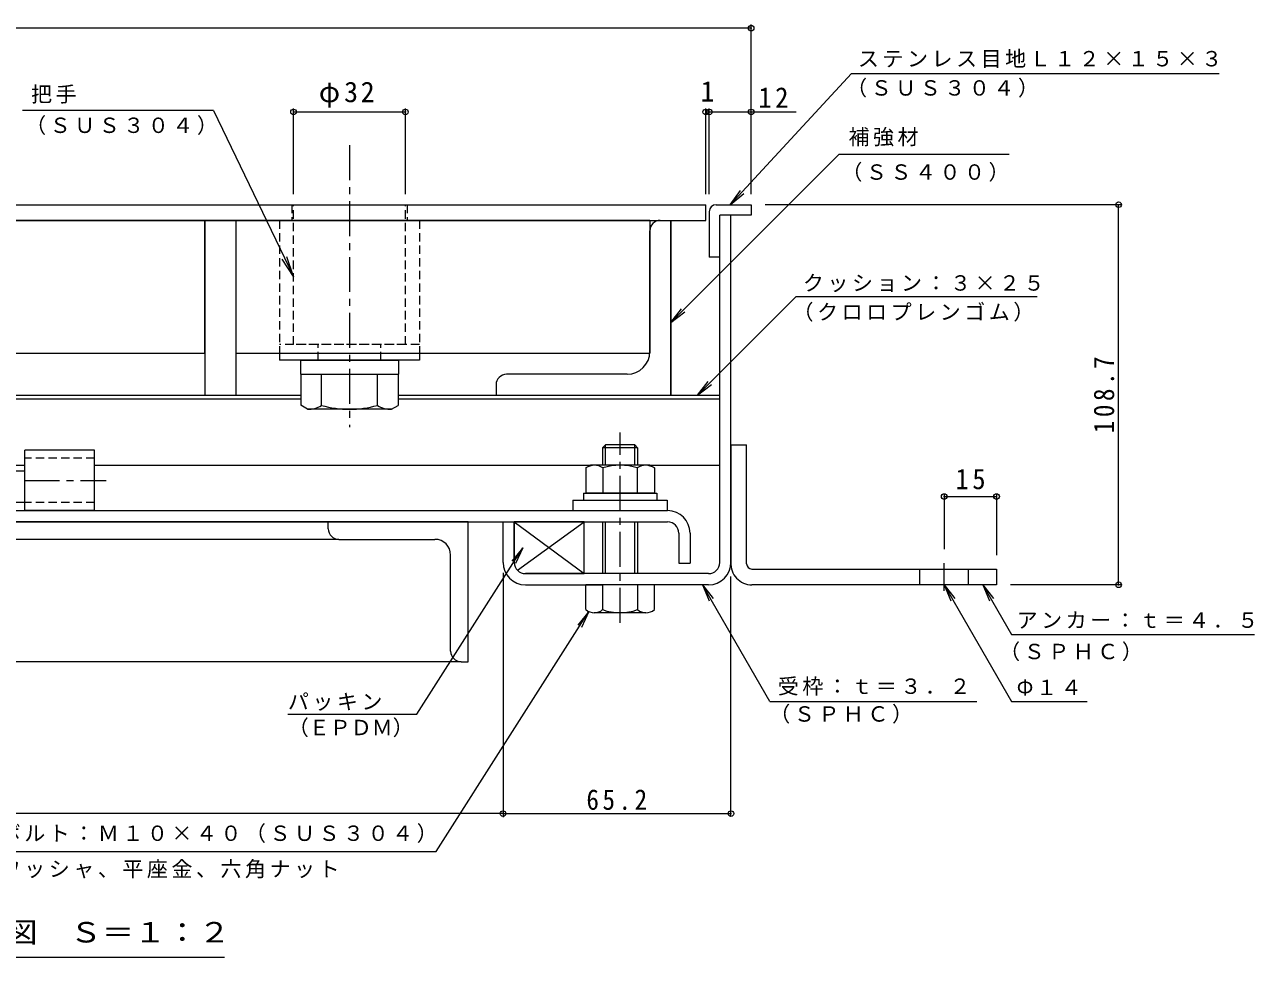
# Model space of a CAD drawing. Units: millimetres on the paper, enlarged 10 times, with parts at other scales. Extents: x -3845 to 3824, y -2750 to 2337.
# Drawn here: x 1697 to 3456, y 972 to 2306 of the extents above; entities that cross this region are included whole.
import ezdxf
from ezdxf.enums import TextEntityAlignment as Align

# ---------------------------------------------------------------- set-up
doc = ezdxf.new("R2010")
doc.units = ezdxf.units.MM
doc.header["$LTSCALE"] = 10
doc.header["$PDMODE"] = 32
doc.header["$PDSIZE"] = 8
doc.linetypes.add('CHAIN1', pattern=[8, 5, -1, 1, -1])
doc.linetypes.add('DASHED1', pattern=[1.8, 1.2, -0.6])
for name, color, linetype, lineweight in [('D-1', 2, 'Continuous', 9), ('D-2', 3, 'Continuous', 9), ('D-3', 4, 'Continuous', 9), ('D-5', 7, 'Continuous', 9), ('D-6', 6, 'Continuous', 9), ('D-7', 5, 'Continuous', 5), ('D-8', 5, 'Continuous', 5), ('D-9', 134, 'Continuous', 5), ('D-A', 3, 'Continuous', 9), ('D-B', 6, 'Continuous', 9), ('D-C', 2, 'Continuous', 9), ('D-D', 6, 'Continuous', 9), ('D-E', 2, 'Continuous', 9), ('D-F', 7, 'Continuous', 9)]:
    doc.layers.add(name, color=color, linetype=linetype, lineweight=lineweight)
doc.styles.add('ＭＳ ゴシック', font='')
doc.styles.get('ＭＳ ゴシック').set_extended_font_data('MS Gothic')

msp = doc.modelspace()

# ---------------------------------------------------------------- linework, layer by layer
at = {"layer": 'D-1'}
for p, q in [((2691.23, 1537.08), (2691.23, 2033.58)), ((2707.23, 2033.58), (2691.23, 2033.58)), ((2707.23, 1537.08), (2707.23, 2033.58)), ((2381.23, 1595.08), (2397.23, 1595.08)), ((2381.23, 1537.08), (2381.23, 1595.08)), ((2397.23, 1537.08), (2397.23, 1595.08)), ((2675.23, 1521.08), (2413.23, 1521.08)), ((2413.23, 1505.08), (2523.73, 1505.08)), ((2675.23, 1505.08), (2573.73, 1505.08))]:
    msp.add_line(p, q, dxfattribs=at)
for centre, radius, start, end in [((2413.23, 1537.08), 32, 180, 270), ((2413.23, 1537.08), 16, 180, 270), ((2675.23, 1537.08), 32, 270, 0), ((2675.23, 1537.08), 16, 270, 0)]:
    msp.add_arc(centre, radius, start, end, dxfattribs=at)
at = {"layer": 'D-2'}
for p, q in [((949.66, 2048.59), (2671.23, 2048.59)), ((2671.23, 2026.09), (2671.23, 2048.59)), ((949.66, 2026.09), (2671.23, 2026.09)), ((1696.91, 1611.08), (1696.91, 1697.58)), ((1796.91, 1697.58), (1696.91, 1697.58)), ((1796.91, 1611.08), (1796.91, 1697.58)), ((1796.91, 1611.08), (1696.91, 1611.08))]:
    msp.add_line(p, q, dxfattribs=at)
at = {"layer": 'D-2', "linetype": 'DASHED1'}
for p, q in [((2079.03, 2048.59), (2079.03, 2026.09)), ((2244.03, 2048.59), (2244.03, 2026.09)), ((1796.91, 1686.08), (1696.91, 1686.08)), ((1796.91, 1622.58), (1696.91, 1622.58))]:
    msp.add_line(p, q, dxfattribs=at)
at = {"layer": 'D-2', "linetype": 'CHAIN1'}
msp.add_line((1696.91, 1654.33), (1813.7, 1654.33), dxfattribs=at)
at = {"layer": 'D-3'}
for p, q in [((2686.23, 2048.58), (2736.23, 2048.58)), ((2736.23, 2048.58), (2736.23, 2033.58)), ((2676.23, 2038.58), (2676.23, 1973.58)), ((2736.23, 2033.58), (2691.23, 2033.58)), ((2691.23, 1973.58), (2691.23, 2033.58)), ((2691.23, 1973.58), (2676.23, 1973.58))]:
    msp.add_line(p, q, dxfattribs=at)
msp.add_arc((2686.23, 2038.58), 10, 90, 180, dxfattribs=at)
at = {"layer": 'D-5'}
for p, q in [((2879.78, 2235.98), (2706.26, 2048.58)), ((2879.78, 2235.98), (3405.62, 2235.98)), ((1967.2, 2183.34), (1693.94, 2183.34)), ((2861.66, 2120.44), (2621.23, 1880.01)), ((3105.21, 2120.44), (2861.66, 2120.44)), ((2706.26, 2048.58), (2720.71, 2068.99)), ((2706.26, 2048.58), (2725.5, 2064.55)), ((2081.53, 1945.77), (2065.1, 1970.87)), ((2800.64, 1917.09), (3145.18, 1917.09)), ((2621.23, 1880.01), (2636.45, 1899.85)), ((2621.23, 1880.01), (2641.06, 1895.23)), ((2659.63, 1776.09), (2674.85, 1795.92)), ((2257.99, 1319.96), (2409.72, 1558.07)), ((2409.72, 1558.07), (2393.64, 1538.92)), ((2409.72, 1558.07), (2399.15, 1535.41)), ((2666.4, 1505.08), (2675.97, 1481.99)), ((2666.4, 1505.08), (2681.62, 1485.25)), ((2762.81, 1338.09), (2666.4, 1505.08)), ((3012.23, 1505.08), (3108.64, 1338.09)), ((3012.23, 1505.08), (3027.45, 1485.25)), ((3012.23, 1505.08), (3021.8, 1481.99)), ((3067.53, 1505.08), (3082.75, 1485.25)), ((3067.53, 1505.08), (3077.1, 1481.99)), ((3067.53, 1505.08), (3108.64, 1433.87)), ((2285.77, 1123.95), (2504.18, 1466.71)), ((2504.18, 1466.71), (2488.11, 1447.56)), ((2504.18, 1466.71), (2493.61, 1444.05)), ((3108.64, 1433.87), (3456.08, 1433.87)), ((2762.81, 1338.09), (3059.15, 1338.09)), ((3108.64, 1338.09), (3216.69, 1338.09)), ((2073.42, 1319.96), (2257.99, 1319.96)), ((1580.9, 1123.95), (2285.77, 1123.95)), ((1982.74, 972.3), (1407.74, 972.3))]:
    msp.add_line(p, q, dxfattribs=at)
for points in [[(1967.2, 2183.34), (2081.53, 1945.77), (2072.16, 1974.26)], [(2800.64, 1917.09), (2659.63, 1776.09), (2679.47, 1791.31)]]:
    msp.add_lwpolyline(points, dxfattribs=at)
at = {"layer": 'D-6'}
for p, q in [((1131.03, 1776.09), (2092.03, 1776.09)), ((1131.03, 1771.09), (2092.03, 1771.09)), ((2231.03, 1776.09), (2691.23, 1776.09)), ((2231.03, 1771.09), (2691.23, 1771.09)), ((1121.91, 1676.09), (1696.91, 1676.09)), ((1796.91, 1676.09), (2506.23, 1676.09)), ((2591.23, 1676.09), (2691.23, 1676.09)), ((1696.91, 1667.58), (1661.59, 1667.58)), ((1696.91, 1622.58), (1681.54, 1622.58)), ((2397.23, 1595.08), (2397.23, 1537.08)), ((2397.23, 1595.08), (2497.23, 1521.08)), ((2497.23, 1595.08), (2397.23, 1595.08)), ((2401.75, 1525.94), (2497.23, 1595.08)), ((2497.23, 1521.08), (2497.23, 1595.08)), ((2413.23, 1521.08), (2497.23, 1521.08))]:
    msp.add_line(p, q, dxfattribs=at)
at = {"layer": 'D-7', "linetype": 'DASHED1'}
for p, q in [((2061.53, 2026.09), (2061.53, 1836.09)), ((2261.53, 2026.09), (2261.53, 1836.09)), ((2261.53, 1848.59), (2061.53, 1848.59)), ((2116.53, 1826.09), (2116.53, 1848.59)), ((2206.53, 1826.09), (2206.53, 1848.59))]:
    msp.add_line(p, q, dxfattribs=at)
at = {"layer": 'D-7'}
for p, q in [((2061.53, 1836.09), (2061.53, 1826.09)), ((2261.53, 1836.09), (2261.53, 1826.09)), ((2261.53, 1826.09), (2061.53, 1826.09)), ((2527.79, 1705.08), (2523.73, 1701.02)), ((2523.73, 1701.02), (2523.73, 1676.08)), ((2573.73, 1701.02), (2523.73, 1701.02)), ((2527.79, 1676.08), (2527.79, 1705.08)), ((2569.67, 1705.08), (2527.79, 1705.08)), ((2569.67, 1676.08), (2569.67, 1705.08)), ((2569.67, 1705.08), (2573.73, 1701.02)), ((2573.73, 1701.02), (2573.73, 1676.08)), ((2573.73, 1701.02), (2573.73, 1677.58)), ((2523.73, 1595.08), (2523.73, 1521.08)), ((2527.79, 1521.08), (2527.79, 1595.08)), ((2569.67, 1521.08), (2569.67, 1595.08)), ((2573.73, 1595.08), (2573.73, 1521.08)), ((2499.73, 1469.56), (2499.73, 1505.08)), ((2597.73, 1505.08), (2499.73, 1505.08)), ((2523.73, 1505.08), (2523.73, 1469.56)), ((2573.73, 1505.08), (2573.73, 1469.56)), ((2597.73, 1469.56), (2597.73, 1505.08)), ((2585.73, 1465.08), (2511.73, 1465.08))]:
    msp.add_line(p, q, dxfattribs=at)
at = {"layer": 'D-7', "linetype": 'CHAIN1'}
msp.add_line((2548.73, 1450.69), (2548.73, 1722.75), dxfattribs=at)
at = {"layer": 'D-7', "color": 2, "lineweight": 9}
for p, q in [((2499.65, 1672.29), (2506.23, 1676.08)), ((2499.65, 1672.29), (2499.65, 1636.08)), ((2591.23, 1676.08), (2506.23, 1676.08)), ((2524.19, 1672.29), (2524.19, 1636.08)), ((2573.27, 1672.29), (2573.27, 1636.08)), ((2591.23, 1676.08), (2597.8, 1672.29)), ((2597.8, 1672.29), (2597.8, 1636.08)), ((2597.8, 1636.08), (2499.65, 1636.08))]:
    msp.add_line(p, q, dxfattribs=at)
at = {"layer": 'D-7', "color": 134}
for p, q in [((2481.23, 1626.08), (2616.23, 1626.08)), ((2481.23, 1626.08), (2481.23, 1611.08)), ((2616.23, 1626.08), (2616.23, 1611.08)), ((2481.23, 1611.08), (2616.23, 1611.08))]:
    msp.add_line(p, q, dxfattribs=at)
at = {"layer": 'D-7', "color": 6, "lineweight": 9}
for p, q in [((2496.23, 1636.08), (2601.23, 1636.08)), ((2496.23, 1636.08), (2496.23, 1626.08)), ((2496.23, 1626.08), (2601.23, 1626.08)), ((2601.23, 1636.08), (2601.23, 1626.08))]:
    msp.add_line(p, q, dxfattribs=at)
at = {"layer": 'D-7', "color": 2, "lineweight": 9}
for centre, radius, start, end in [((2514.14, 1647.2), 28.97, 94.38438, 120), ((2511.16, 1651.88), 24.21, 57.42749, 88.18784), ((2548.73, 1594.88), 81.2, 72.41188, 107.5881), ((2586.3, 1651.88), 24.21, 91.81215, 122.57249), ((2583.32, 1647.2), 28.97, 59.99998, 85.6156)]:
    msp.add_arc(centre, radius, start, end, dxfattribs=at)
at = {"layer": 'D-7'}
for centre, radius, start, end in [((2511.73, 1483.41), 18.33, 229.1022, 310.89809), ((2548.73, 1537.16), 72.08, 249.70546, 290.29454), ((2585.73, 1483.41), 18.33, 229.10191, 310.8978)]:
    msp.add_arc(centre, radius, start, end, dxfattribs=at)
at = {"layer": 'D-8'}
for p, q in [((949.66, 2026.09), (2621.23, 2026.09)), ((2621.23, 2026.09), (2621.23, 1776.09))]:
    msp.add_line(p, q, dxfattribs=at)
at = {"layer": 'D-9'}
for p, q in [((2606.23, 2026.09), (2621.23, 2026.09)), ((2591.23, 1838.59), (2591.23, 2011.09)), ((2092.03, 1806.09), (2092.03, 1761.71)), ((2121.53, 1761.57), (2121.53, 1806.09)), ((2201.53, 1761.57), (2201.53, 1806.09)), ((2231.03, 1806.09), (2231.03, 1761.57)), ((2558.73, 1806.09), (2386.23, 1806.09)), ((2371.23, 1791.09), (2371.23, 1776.09)), ((2101.57, 1756.21), (2092.03, 1761.71)), ((2221.53, 1756.08), (2231.03, 1761.57)), ((2221.53, 1756.08), (2101.78, 1756.08))]:
    msp.add_line(p, q, dxfattribs=at)
msp.add_lwpolyline([(2371.23, 1776.09), (2621.23, 1776.09), (2621.23, 2026.09)], dxfattribs=at)
for centre, radius, start, end in [((2606.23, 2011.09), 15, 90, 180), ((2558.73, 1838.59), 32.5, 270, 0), ((2386.23, 1791.09), 15, 90, 180), ((2102.82, 1790.59), 34.53, 267.86055, 302.81094), ((2161.53, 1904.68), 148.6, 254.38446, 285.61554), ((2220.24, 1790.59), 34.53, 237.18906, 272.13945)]:
    msp.add_arc(centre, radius, start, end, dxfattribs=at)
at = {"layer": 'D-A'}
for p, q in [((949.66, 1611.08), (2616.73, 1611.08)), ((949.66, 1595.08), (2616.73, 1595.08)), ((2648.73, 1579.08), (2648.73, 1536.08))]:
    msp.add_line(p, q, dxfattribs=at)
msp.add_lwpolyline([(2632.73, 1579.08), (2632.73, 1536.08), (2648.73, 1536.08)], dxfattribs=at)
for radius in [32, 16]:
    msp.add_arc((2616.73, 1579.08), radius, 0, 90, dxfattribs=at)
at = {"layer": 'D-B', "color": 4}
for p, q in [((1954.7, 2026.09), (1268.86, 2026.09)), ((1954.7, 1836.09), (1954.7, 2026.09)), ((2591.23, 2026.09), (1999.7, 2026.09)), ((1999.7, 1836.09), (1999.7, 2026.09)), ((2591.23, 2026.09), (2591.23, 1836.09)), ((1268.86, 1836.09), (1954.7, 1836.09)), ((1999.7, 1836.09), (2591.23, 1836.09))]:
    msp.add_line(p, q, dxfattribs=at)
at = {"layer": 'D-B'}
for p, q in [((2131.23, 1595.08), (1021.67, 1595.08)), ((2331.23, 1595.08), (2131.23, 1595.08)), ((2131.23, 1585.08), (2131.23, 1595.08)), ((2331.23, 1395.08), (2331.23, 1595.08)), ((2146.23, 1570.08), (1021.67, 1570.08)), ((2146.23, 1570.08), (2283.73, 1570.08)), ((2306.23, 1410.08), (2306.23, 1547.58)), ((2321.23, 1395.08), (949.66, 1395.08)), ((2321.23, 1395.08), (2331.23, 1395.08))]:
    msp.add_line(p, q, dxfattribs=at)
for centre, radius, start, end in [((2146.23, 1585.08), 15, 180, 270), ((2283.73, 1547.58), 22.5, 0, 90), ((2321.23, 1410.08), 15, 180, 270)]:
    msp.add_arc(centre, radius, start, end, dxfattribs=at)
at = {"layer": 'D-C', "linetype": 'CHAIN1'}
msp.add_line((2161.78, 2133.76), (2161.78, 1730.46), dxfattribs=at)
at = {"layer": 'D-C', "linetype": 'DASHED1'}
for p, q in [((2081.53, 1848.59), (2081.53, 2048.59)), ((2081.53, 2048.59), (2241.53, 2048.59)), ((2241.53, 1848.59), (2241.53, 2048.59)), ((2241.53, 1848.59), (2081.53, 1848.59))]:
    msp.add_line(p, q, dxfattribs=at)
at = {"layer": 'D-C', "color": 134, "lineweight": 5}
for p, q in [((2091.53, 1826.09), (2091.53, 1806.09)), ((2091.53, 1826.09), (2231.53, 1826.09)), ((2231.53, 1826.09), (2231.53, 1806.09)), ((2091.53, 1806.09), (2231.53, 1806.09))]:
    msp.add_line(p, q, dxfattribs=at)
at = {"layer": 'D-D', "color": 2}
for p, q in [((1954.7, 2026.09), (1954.7, 1776.09)), ((1999.7, 2026.09), (1954.7, 2026.09))]:
    msp.add_line(p, q, dxfattribs=at)
msp.add_lwpolyline([(1954.7, 1776.09), (1999.7, 1776.09), (1999.7, 2026.09)], dxfattribs=at)
at = {"layer": 'D-E', "color": 3}
for p, q in [((2707.23, 1705.09), (2729.73, 1705.09)), ((2707.23, 1705.09), (2707.23, 1537.08)), ((2729.73, 1535.08), (2729.73, 1705.09)), ((2737.23, 1527.58), (3087.23, 1527.58)), ((2977.23, 1505.08), (2977.23, 1527.58)), ((3047.23, 1505.08), (3047.23, 1527.58)), ((3087.23, 1527.58), (3087.23, 1505.08)), ((3087.23, 1505.08), (2737.23, 1505.08))]:
    msp.add_line(p, q, dxfattribs=at)
at = {"layer": 'D-E', "color": 3, "linetype": 'CHAIN1'}
msp.add_line((3012.23, 1496.35), (3012.23, 1535.8), dxfattribs=at)
at = {"layer": 'D-E', "color": 3}
for radius, start in [(30, 176.17647), (7.5, 180.00027)]:
    msp.add_arc((2737.23, 1535.08), radius, start, 270, dxfattribs=at)
at = {"layer": 'D-F'}
for p, q in [((2736.23, 2063.58), (2736.23, 2306.1)), ((2736.23, 2301.1), (949.66, 2301.1)), ((2081.53, 2063.58), (2081.53, 2186.21)), ((2241.53, 2063.58), (2241.53, 2186.21)), ((2671.23, 2063.58), (2671.23, 2186.21)), ((2676.23, 2063.58), (2676.23, 2186.21)), ((2081.53, 2181.21), (2241.53, 2181.21)), ((2671.23, 2181.21), (2676.23, 2181.21)), ((2676.23, 2181.21), (2800.58, 2181.21)), ((3264.86, 2048.58), (2756.23, 2048.58)), ((3261.86, 1505.08), (3261.86, 2048.58)), ((3012.23, 1634.33), (3012.23, 1555.8)), ((3012.23, 1631.33), (3087.23, 1631.33)), ((3087.23, 1634.33), (3087.23, 1547.58)), ((2381.22, 1522.08), (2381.22, 1172.86)), ((2707.23, 1174.86), (2707.23, 1517.08)), ((3264.86, 1505.08), (3107.23, 1505.08)), ((2381.22, 1177.86), (949.66, 1177.86)), ((2381.22, 1177.86), (2707.23, 1177.86))]:
    msp.add_line(p, q, dxfattribs=at)
for p in [(2736.23, 2301.1), (2081.53, 2181.21), (2241.53, 2181.21), (2671.23, 2181.21), (2676.23, 2181.21), (2736.23, 2181.21), (3261.86, 2048.58), (3012.23, 1631.33), (3087.23, 1631.33), (3261.86, 1505.08), (2381.22, 1177.86), (2707.23, 1177.86)]:
    msp.add_point(p, dxfattribs=at)

# ---------------------------------------------------------------- texts
at = {"layer": 'D-5', "style": 'ＭＳ ゴシック'}
msp.add_text('（ＥＰＤＭ）', height=21.99, dxfattribs=at).set_placement((2073.42, 1283.4), align=Align.BOTTOM_LEFT)
at = {"layer": 'D-5', "color": 2, "style": 'ＭＳ ゴシック', "width": 1.15}
msp.add_text('A-A断面詳細図\u3000Ｓ＝１：２', height=29.33, dxfattribs=at).set_placement((1416.49, 984.8), align=Align.BOTTOM_LEFT)
at = {"layer": 'D-5', "char_height": 21.99, "attachment_point": 7, "style": 'ＭＳ ゴシック'}
for s, insert in [('\\T1.17;ステンレス目地Ｌ１２×１５×３', (2888.97, 2244.15)), ('\\T1.17;把手', (1706.04, 2193.17)), ('\\T1.17;（ＳＵＳ３０４）', (2872.13, 2201.71)), ('\\T1.17;（ＳＵＳ３０４）', (1697.63, 2148.27)), ('\\T1.17;補強材', (2875.41, 2131.92)), ('\\T1.17;（ＳＳ４００）', (2865.21, 2081.4)), ('\\T1.17;クッション：３×２５', (2810.19, 1923.42)), ('\\T1.17;（クロロプレンゴム）', (2795.37, 1881.32)), ('\\T1.17;アンカー：ｔ＝４．５', (3115.95, 1442.39)), ('\\T1.17;（ＳＰＨＣ）', (3090.97, 1395.79)), ('\\T1.17;受枠：ｔ＝３．２', (2774.31, 1346.65)), ('\\T1.17;Φ１４', (3115.95, 1346.61)), ('\\T1.17;パッキン', (2073.42, 1324.79)), ('\\T1.17;（ＳＰＨＣ）', (2762.15, 1306.5)), ('\\T1.17;六角ボルト：Ｍ１０×４０（ＳＵＳ３０４）', (1591.04, 1135.97)), ('\\T1.17;ゴムワッシャ、平座金、六角ナット', (1591.04, 1085.15))]:
    msp.add_mtext(s, dxfattribs=dict(at, insert=insert))
at = {"layer": 'D-F', "color": 2, "style": 'ＭＳ ゴシック'}
msp.add_text('1', height=29.33, dxfattribs=at).set_placement((2663.73, 2187.21), align=Align.BOTTOM_LEFT)
at = {"layer": 'D-F', "color": 2, "char_height": 29.33, "attachment_point": 7, "style": 'ＭＳ ゴシック'}
for s, insert in [('\\T1.19;φ32', (2117.78, 2187.21)), ('\\T1.27;\\W0.95;12', (2746.51, 2187.21)), ('\\T1.27;\\W0.95;15', (3028.48, 1641.33)), ('\\T1.28;\\W0.9;65.2', (2500.48, 1182.86))]:
    msp.add_mtext(s, dxfattribs=dict(at, insert=insert))
at = {"layer": 'D-F', "color": 2, "insert": (3255.86, 1721.83), "char_height": 29.33, "attachment_point": 7, "rotation": 90, "style": 'ＭＳ ゴシック'}
msp.add_mtext('\\T1.28;\\W0.9;108.7', dxfattribs=at)

doc.saveas('drawing.dxf')
